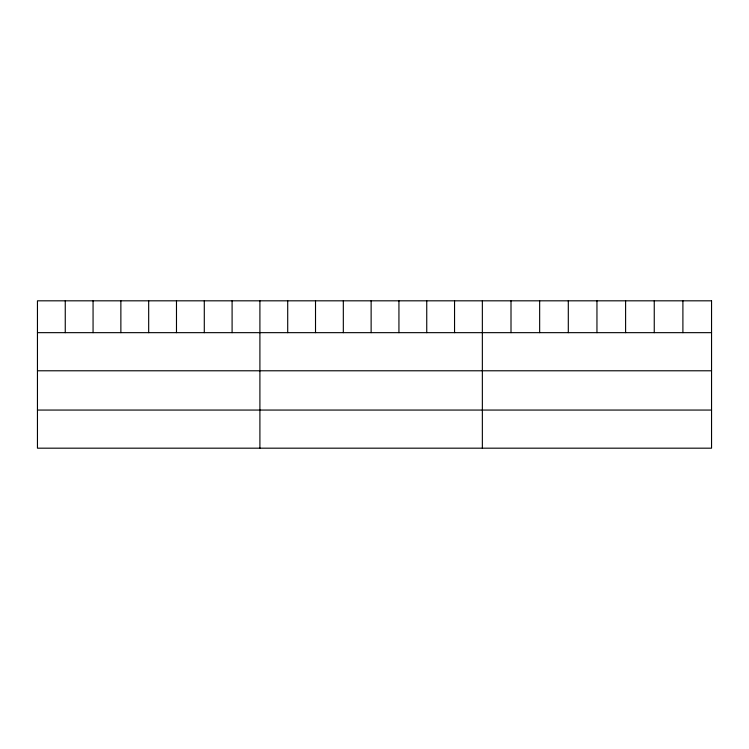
<?xml version="1.0" encoding="UTF-8"?>
<svg xmlns="http://www.w3.org/2000/svg" width="749" height="749" viewBox="0 0 749 749"><rect width="100%" height="100%" fill="white"/><g stroke="black" fill="none" stroke-linecap="round" stroke-linejoin="round"><path stroke-width="1.12" d="M37.45 332.659L711.55 332.659M37.45 370.783L711.55 370.783M37.45 410.059L711.55 410.059M682.901 300.817L682.901 332.659M654.251 300.817L654.251 332.659M625.602 300.817L625.602 332.659M596.953 300.817L596.953 332.659M568.304 300.817L568.304 332.659M539.654 300.817L539.654 332.659M511.005 300.817L511.005 332.659M482.356 300.817L482.356 448.183M454.549 300.817L454.549 332.659M426.743 300.817L426.743 332.659M398.936 300.817L398.936 332.659M371.13 300.817L371.13 332.659M343.323 300.817L343.323 332.659M315.516 300.817L315.516 332.659M287.71 300.817L287.71 332.659M259.903 300.817L259.903 448.183M232.096 300.817L232.096 332.659M204.29 300.817L204.29 332.659M176.483 300.817L176.483 332.659M148.677 300.817L148.677 332.659M120.87 300.817L120.87 332.659M93.063 300.817L93.063 332.659M65.257 300.817L65.257 332.659M711.55 300.817L37.45 300.817L37.45 448.183L711.55 448.183L711.55 300.817"/></g></svg>
